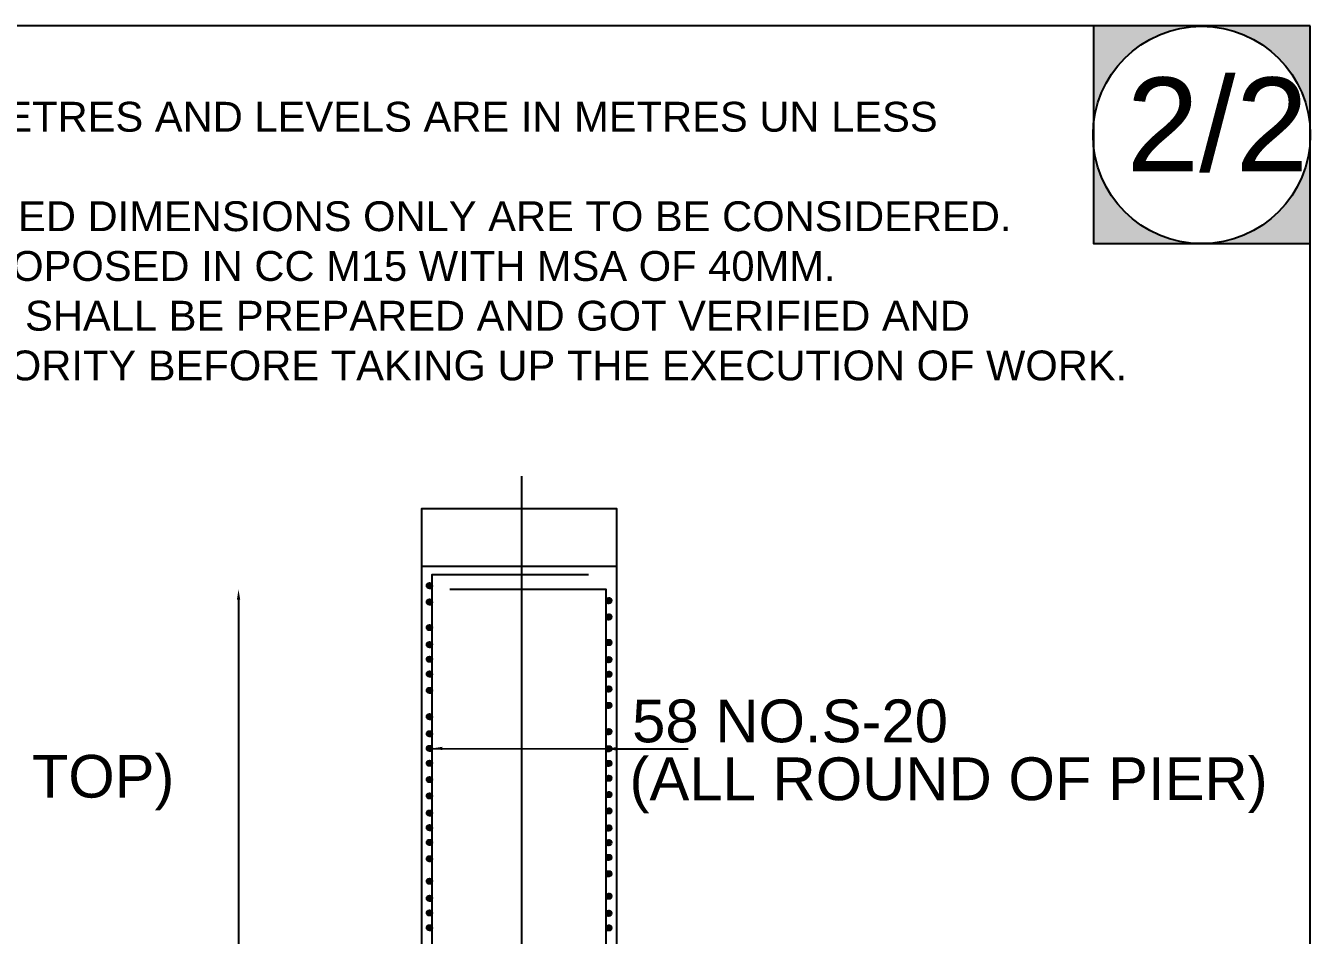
# Model space of a CAD drawing. Header units: inches. Extents: x 490680 to 509728, y -171190 to -158359.
# Drawn here: x 506499 to 509728, y -160645 to -158359 of the extents above; entities that cross this region are included whole.
import ezdxf

# ---------------------------------------------------------------- set-up
doc = ezdxf.new("R2010")
doc.units = ezdxf.units.IN
doc.header["$MEASUREMENT"] = 0
doc.layers.add('DRAWING', color=7, linetype='Continuous')
doc.layers.add('TEXT', color=7, linetype='Continuous')
doc.styles.get("Standard").update_dxf_attribs({"font": 'arial.ttf'})
doc.dimstyles.new('ST100', dxfattribs={"dimtxt": 100, "dimasz": 25, "dimexe": 0, "dimexo": 300, "dimgap": 0.09, "dimtad": 0, "dimtih": 1, "dimtoh": 1, "dimdec": 0, "dimzin": 0, "dimdsep": 46, "dimtxsty": 'Standard', "dimcen": 0, "dimse1": 1, "dimse2": 1, "dimadec": 0, "dimazin": 0, "dimtfac": 1, "dimtdec": 0, "dimtofl": 0, "dimtmove": 0, "dimatfit": 3, "dimfxl": 2000, "dimtolj": 1, "dimtzin": 0, "dimarcsym": 0})

# ---------------------------------------------------------------- blocks, each defined once
blk = doc.blocks.new('*D73')
at = {"layer": 'Defpoints', "color": 0, "ltscale": 0.4, "transparency": 16777216}
for p in [(507565.3, -159776.3), (507034.4, -162141), (507495.3, -162141)]:
    blk.add_point(p, dxfattribs=at)
at = {"layer": 'TEXT', "color": 0, "lineweight": -2, "ltscale": 0.4, "transparency": 16777216}
for p, q in [((507034.4, -159801.3), (507034.4, -160892.9)), ((507034.4, -162116), (507034.4, -161024.3))]:
    blk.add_line(p, q, dxfattribs=at)
at = {"layer": 'TEXT', "color": 0, "ltscale": 0.4, "transparency": 16777216}
for points in [[(507030.3, -159801.3), (507038.6, -159801.3), (507034.4, -159776.3)], [(507030.3, -162116), (507038.6, -162116), (507034.4, -162141)]]:
    blk.add_solid(points, dxfattribs=at)
at = {"layer": 'TEXT', "color": 0, "ltscale": 0.4, "transparency": 16777216, "insert": (507034.4, -160958.6), "char_height": 100, "attachment_point": 5}
blk.add_mtext('\\A1;8 @ 240 C/C', dxfattribs=at)

msp = doc.modelspace()

# ---------------------------------------------------------------- hatches: boundary and pattern name
at = {"layer": 'DRAWING', "ltscale": 0.4}
h = msp.add_hatch(dxfattribs=at)
h.set_pattern_fill('ANSI31', color=256, scale=0.978582, style=0)
h.set_pattern_definition([(45, (37697.86364, -1320.89576), (-0.08649521312, 0.08649521312), [])])
h.paths.add_polyline_path([(507521.3, -159766.5, 1), (507507.6, -159766.5, 1)])
h = msp.add_hatch(dxfattribs=at)
h.set_pattern_fill('ANSI31', color=256, scale=0.978582, style=0)
h.set_pattern_definition([(45, (37697.86364, -1361.99619), (-0.08649521312, 0.08649521312), [])])
h.paths.add_polyline_path([(507521.3, -159807.6, 1), (507507.6, -159807.6, 1)])
h = msp.add_hatch(dxfattribs=at)
h.set_pattern_fill('ANSI31', color=256, scale=0.978582, style=0)
h.set_pattern_definition([(135, (977781.6009, -1358.57116), (0.08649521312, 0.08649521312), [])])
h.paths.add_polyline_path([(507971.9, -159804.1, 1), (507958.2, -159804.1, 1)])
h = msp.add_hatch(dxfattribs=at)
h.set_pattern_fill('ANSI31', color=256, scale=0.978582, style=0)
h.set_pattern_definition([(135, (977781.6009, -1399.67158), (0.08649521312, 0.08649521312), [])])
h.paths.add_polyline_path([(507971.9, -159845.2, 1), (507958.2, -159845.2, 1)])
h = msp.add_hatch(dxfattribs=at)
h.set_pattern_fill('ANSI31', color=256, scale=0.978582, style=0)
h.set_pattern_definition([(45, (37697.86364, -1426.09329), (-0.08649521312, 0.08649521312), [])])
h.paths.add_polyline_path([(507521.3, -159871.7, 1), (507507.6, -159871.7, 1)])
h = msp.add_hatch(dxfattribs=at)
h.set_pattern_fill('ANSI31', color=256, scale=0.978582, style=0)
h.set_pattern_definition([(135, (977781.6009, -1463.76868), (0.08649521312, 0.08649521312), [])])
h.paths.add_polyline_path([(507971.9, -159909.3, 1), (507958.2, -159909.3, 1)])
h = msp.add_hatch(dxfattribs=at)
h.set_pattern_fill('ANSI31', color=256, scale=0.978582, style=0)
h.set_pattern_definition([(45, (37697.86364, -1469.15088), (-0.08649521312, 0.08649521312), [])])
h.paths.add_polyline_path([(507521.3, -159914.7, 1), (507507.6, -159914.7, 1)])
h = msp.add_hatch(dxfattribs=at)
h.set_pattern_fill('ANSI31', color=256, scale=0.978582, style=0)
h.set_pattern_definition([(45, (37697.86364, -1505.84769), (-0.08649521312, 0.08649521312), [])])
h.paths.add_polyline_path([(507521.3, -159951.4, 1), (507507.6, -159951.4, 1)])
h = msp.add_hatch(dxfattribs=at)
h.set_pattern_fill('ANSI31', color=256, scale=0.978582, style=0)
h.set_pattern_definition([(135, (977781.6009, -1506.82627), (0.08649521312, 0.08649521312), [])])
h.paths.add_polyline_path([(507971.9, -159952.4, 1), (507958.2, -159952.4, 1)])
h = msp.add_hatch(dxfattribs=at)
h.set_pattern_fill('ANSI31', color=256, scale=0.978582, style=0)
h.set_pattern_definition([(45, (37697.86364, -1543.03379), (-0.08649521312, 0.08649521312), [])])
h.paths.add_polyline_path([(507521.3, -159988.6, 1), (507507.6, -159988.6, 1)])
h = msp.add_hatch(dxfattribs=at)
h.set_pattern_fill('ANSI31', color=256, scale=0.978582, style=0)
h.set_pattern_definition([(135, (977781.6009, -1543.52308), (0.08649521312, 0.08649521312), [])])
h.paths.add_polyline_path([(507971.9, -159989.1, 1), (507958.2, -159989.1, 1)])
h = msp.add_hatch(dxfattribs=at)
h.set_pattern_fill('ANSI31', color=256, scale=0.978582, style=0)
h.set_pattern_definition([(45, (37697.86364, -1584.13422), (-0.08649521312, 0.08649521312), [])])
h.paths.add_polyline_path([(507521.3, -160029.7, 1), (507507.6, -160029.7, 1)])
h = msp.add_hatch(dxfattribs=at)
h.set_pattern_fill('ANSI31', color=256, scale=0.978582, style=0)
h.set_pattern_definition([(135, (977781.6009, -1580.70919), (0.08649521312, 0.08649521312), [])])
h.paths.add_polyline_path([(507971.9, -160026.3, 1), (507958.2, -160026.3, 1)])
h = msp.add_hatch(dxfattribs=at)
h.set_pattern_fill('ANSI31', color=256, scale=0.978582, style=0)
h.set_pattern_definition([(135, (977781.6009, -1621.80961), (0.08649521312, 0.08649521312), [])])
h.paths.add_polyline_path([(507971.9, -160067.4, 1), (507958.2, -160067.4, 1)])
h = msp.add_hatch(dxfattribs=at)
h.set_pattern_fill('ANSI31', color=256, scale=0.978582, style=0)
h.set_pattern_definition([(45, (37697.86364, -1650.18848), (-0.08649521312, 0.08649521312), [])])
h.paths.add_polyline_path([(507521.3, -160095.8, 1), (507507.6, -160095.8, 1)])
h = msp.add_hatch(dxfattribs=at)
h.set_pattern_fill('ANSI31', color=256, scale=0.978582, style=0)
h.set_pattern_definition([(135, (977781.6009, -1687.86387), (0.08649521312, 0.08649521312), [])])
h.paths.add_polyline_path([(507971.9, -160133.4, 1), (507958.2, -160133.4, 1)])
h = msp.add_hatch(dxfattribs=at)
h.set_pattern_fill('ANSI31', color=256, scale=0.978582, style=0)
h.set_pattern_definition([(45, (37697.86364, -1693.24607), (-0.08649521312, 0.08649521312), [])])
h.paths.add_polyline_path([(507521.3, -160138.8, 1), (507507.6, -160138.8, 1)])
h = msp.add_hatch(dxfattribs=at)
h.set_pattern_fill('ANSI31', color=256, scale=0.978582, style=0)
h.set_pattern_definition([(45, (37697.86364, -1729.94288), (-0.08649521312, 0.08649521312), [])])
h.paths.add_polyline_path([(507521.3, -160175.5, 1), (507507.6, -160175.5, 1)])
h = msp.add_hatch(dxfattribs=at)
h.set_pattern_fill('ANSI31', color=256, scale=0.978582, style=0)
h.set_pattern_definition([(135, (977781.6009, -1730.92147), (0.08649521312, 0.08649521312), [])])
h.paths.add_polyline_path([(507971.9, -160176.5, 1), (507958.2, -160176.5, 1)])
h = msp.add_hatch(dxfattribs=at)
h.set_pattern_fill('ANSI31', color=256, scale=0.978582, style=0)
h.set_pattern_definition([(45, (37697.86364, -1767.12899), (-0.08649521312, 0.08649521312), [])])
h.paths.add_polyline_path([(507521.3, -160212.7, 1), (507507.6, -160212.7, 1)])
h = msp.add_hatch(dxfattribs=at)
h.set_pattern_fill('ANSI31', color=256, scale=0.978582, style=0)
h.set_pattern_definition([(135, (977781.6009, -1767.61828), (0.08649521312, 0.08649521312), [])])
h.paths.add_polyline_path([(507971.9, -160213.2, 1), (507958.2, -160213.2, 1)])
h = msp.add_hatch(dxfattribs=at)
h.set_pattern_fill('ANSI31', color=256, scale=0.978582, style=0)
h.set_pattern_definition([(45, (37697.86364, -1808.22941), (-0.08649521312, 0.08649521312), [])])
h.paths.add_polyline_path([(507521.3, -160253.8, 1), (507507.6, -160253.8, 1)])
h = msp.add_hatch(dxfattribs=at)
h.set_pattern_fill('ANSI31', color=256, scale=0.978582, style=0)
h.set_pattern_definition([(135, (977781.6009, -1804.80438), (0.08649521312, 0.08649521312), [])])
h.paths.add_polyline_path([(507971.9, -160250.4, 1), (507958.2, -160250.4, 1)])
h = msp.add_hatch(dxfattribs=at)
h.set_pattern_fill('ANSI31', color=256, scale=0.978582, style=0)
h.set_pattern_definition([(45, (37697.86364, -1849.32984), (-0.08649521312, 0.08649521312), [])])
h.paths.add_polyline_path([(507521.3, -160294.9, 1), (507507.6, -160294.9, 1)])
h = msp.add_hatch(dxfattribs=at)
h.set_pattern_fill('ANSI31', color=256, scale=0.978582, style=0)
h.set_pattern_definition([(135, (977781.6009, -1845.90481), (0.08649521312, 0.08649521312), [])])
h.paths.add_polyline_path([(507971.9, -160291.5, 1), (507958.2, -160291.5, 1)])
h = msp.add_hatch(dxfattribs=at)
h.set_pattern_fill('ANSI31', color=256, scale=0.978582, style=0)
h.set_pattern_definition([(45, (37697.86364, -1892.38743), (-0.08649521312, 0.08649521312), [])])
h.paths.add_polyline_path([(507521.3, -160338, 1), (507507.6, -160338, 1)])
h = msp.add_hatch(dxfattribs=at)
h.set_pattern_fill('ANSI31', color=256, scale=0.978582, style=0)
h.set_pattern_definition([(135, (977781.6009, -1887.00524), (0.08649521312, 0.08649521312), [])])
h.paths.add_polyline_path([(507971.9, -160332.6, 1), (507958.2, -160332.6, 1)])
h = msp.add_hatch(dxfattribs=at)
h.set_pattern_fill('ANSI31', color=256, scale=0.978582, style=0)
h.set_pattern_definition([(45, (37697.86364, -1929.08425), (-0.08649521312, 0.08649521312), [])])
h.paths.add_polyline_path([(507521.3, -160374.7, 1), (507507.6, -160374.7, 1)])
h = msp.add_hatch(dxfattribs=at)
h.set_pattern_fill('ANSI31', color=256, scale=0.978582, style=0)
h.set_pattern_definition([(135, (977781.6009, -1930.06283), (0.08649521312, 0.08649521312), [])])
h.paths.add_polyline_path([(507971.9, -160375.6, 1), (507958.2, -160375.6, 1)])
h = msp.add_hatch(dxfattribs=at)
h.set_pattern_fill('ANSI31', color=256, scale=0.978582, style=0)
h.set_pattern_definition([(45, (37697.86364, -1966.27035), (-0.08649521312, 0.08649521312), [])])
h.paths.add_polyline_path([(507521.3, -160411.8, 1), (507507.6, -160411.8, 1)])
h = msp.add_hatch(dxfattribs=at)
h.set_pattern_fill('ANSI31', color=256, scale=0.978582, style=0)
h.set_pattern_definition([(135, (977781.6009, -1966.75964), (0.08649521312, 0.08649521312), [])])
h.paths.add_polyline_path([(507971.9, -160412.3, 1), (507958.2, -160412.3, 1)])
h = msp.add_hatch(dxfattribs=at)
h.set_pattern_fill('ANSI31', color=256, scale=0.978582, style=0)
h.set_pattern_definition([(45, (37697.86364, -2007.37078), (-0.08649521312, 0.08649521312), [])])
h.paths.add_polyline_path([(507521.3, -160452.9, 1), (507507.6, -160452.9, 1)])
h = msp.add_hatch(dxfattribs=at)
h.set_pattern_fill('ANSI31', color=256, scale=0.978582, style=0)
h.set_pattern_definition([(135, (977781.6009, -2003.94574), (0.08649521312, 0.08649521312), [])])
h.paths.add_polyline_path([(507971.9, -160449.5, 1), (507958.2, -160449.5, 1)])
h = msp.add_hatch(dxfattribs=at)
h.set_pattern_fill('ANSI31', color=256, scale=0.978582, style=0)
h.set_pattern_definition([(135, (977781.6009, -2045.04617), (0.08649521312, 0.08649521312), [])])
h.paths.add_polyline_path([(507971.9, -160490.6, 1), (507958.2, -160490.6, 1)])
h = msp.add_hatch(dxfattribs=at)
h.set_pattern_fill('ANSI31', color=256, scale=0.978582, style=0)
h.set_pattern_definition([(45, (37697.86364, -2063.63922), (-0.08649521312, 0.08649521312), [])])
h.paths.add_polyline_path([(507521.3, -160509.2, 1), (507507.6, -160509.2, 1)])
h = msp.add_hatch(dxfattribs=at)
h.set_pattern_fill('ANSI31', color=256, scale=0.978582, style=0)
h.set_pattern_definition([(45, (37697.86364, -2106.69681), (-0.08649521312, 0.08649521312), [])])
h.paths.add_polyline_path([(507521.3, -160552.3, 1), (507507.6, -160552.3, 1)])
h = msp.add_hatch(dxfattribs=at)
h.set_pattern_fill('ANSI31', color=256, scale=0.978582, style=0)
h.set_pattern_definition([(135, (977781.6009, -2101.31461), (0.08649521312, 0.08649521312), [])])
h.paths.add_polyline_path([(507971.9, -160546.9, 1), (507958.2, -160546.9, 1)])
h = msp.add_hatch(dxfattribs=at)
h.set_pattern_fill('ANSI31', color=256, scale=0.978582, style=0)
h.set_pattern_definition([(45, (37697.86364, -2143.39362), (-0.08649521312, 0.08649521312), [])])
h.paths.add_polyline_path([(507521.3, -160589, 1), (507507.6, -160589, 1)])
h = msp.add_hatch(dxfattribs=at)
h.set_pattern_fill('ANSI31', color=256, scale=0.978582, style=0)
h.set_pattern_definition([(135, (977781.6009, -2144.3722), (0.08649521312, 0.08649521312), [])])
h.paths.add_polyline_path([(507971.9, -160589.9, 1), (507958.2, -160589.9, 1)])
h = msp.add_hatch(dxfattribs=at)
h.set_pattern_fill('ANSI31', color=256, scale=0.978582, style=0)
h.set_pattern_definition([(45, (37697.86364, -2180.57972), (-0.08649521312, 0.08649521312), [])])
h.paths.add_polyline_path([(507521.3, -160626.2, 1), (507507.6, -160626.2, 1)])
h = msp.add_hatch(dxfattribs=at)
h.set_pattern_fill('ANSI31', color=256, scale=0.978582, style=0)
h.set_pattern_definition([(135, (977781.6009, -2181.06901), (0.08649521312, 0.08649521312), [])])
h.paths.add_polyline_path([(507971.9, -160626.6, 1), (507958.2, -160626.6, 1)])
at = {"layer": 'TEXT', "ltscale": 0.4}
h = msp.add_hatch(dxfattribs=at)
h.set_pattern_fill('AR-SAND', color=256, scale=0.471126, style=0)
h.set_pattern_definition([(37.5, (343833.8393, -84464.24764), (-0.0296777937, 0.9077763118), [0, -0.7161111546, 0, -0.8009137913, 0, -0.7655793593]), (7.5, (343833.8393, -84464.2476), (0.8337873946, 1.329585709), [0, -0.386323123, 0, -0.6454422906, 0, -0.2473410238]), (327.5, (343833.2598, -84464.24764), (1.46715245, 0.002666126), [0, -0.2355628798, 0, -0.8480263673, 0, -1.107145535]), (317.5, (343833.2598, -84464.2476), (1.41626368, 0.413495567), [0, -0.11778144, 0, -0.5559283963, 0, -0.6360197754])])
h.paths.add_polyline_path([(509183.7, -158359), (509183.7, -158606.8, -0.952053), (509728.5, -158633.6), (509728.5, -158359)])
h.paths.add_polyline_path([(509442.8, -158906.4, -0.372509), (509183.7, -158660.4), (509183.7, -158906.4)])
h.paths.add_polyline_path([(509468, -158906.4), (509728.5, -158906.4), (509728.5, -158633.6, -0.400738)])

# ---------------------------------------------------------------- linework, layer by layer
at = {"layer": 'DRAWING', "ltscale": 0.4}
msp.add_lwpolyline([(509728.5, -158359), (490679.5, -158359), (490679.5, -171190.5), (509728.5, -171190.5)], close=True, dxfattribs=at)
for points in [[(507745.4, -159491), (507745.4, -162844.6)], [(507495.3, -159717.1), (507495.3, -159572.2), (507984.1, -159572.2), (507984.1, -159717.1)], [(507371.1, -162378.3), (507521.3, -162378.3), (507521.3, -159738.6), (507914.2, -159738.6)], [(507495.3, -162141), (507495.3, -159717.1), (507984.1, -159717.1), (507984.1, -162141)], [(508074.7, -162384.2), (507958.2, -162384.2), (507958.2, -159776.3), (507565.3, -159776.3)]]:
    msp.add_lwpolyline(points, dxfattribs=at)
for centre in [(507514.4, -159766.5), (507514.4, -159807.6), (507965.1, -159804.1), (507965.1, -159845.2), (507514.4, -159871.7), (507965.1, -159909.3), (507514.4, -159914.7), (507514.4, -159951.4), (507965.1, -159952.4), (507514.4, -159988.6), (507965.1, -159989.1), (507514.4, -160029.7), (507965.1, -160026.3), (507965.1, -160067.4), (507514.4, -160095.8), (507965.1, -160133.4), (507514.4, -160138.8), (507514.4, -160175.5), (507965.1, -160176.5), (507514.4, -160212.7), (507965.1, -160213.2), (507514.4, -160253.8), (507965.1, -160250.4), (507514.4, -160294.9), (507965.1, -160291.5), (507514.4, -160338), (507965.1, -160332.6), (507514.4, -160374.7), (507965.1, -160375.6), (507514.4, -160411.8), (507965.1, -160412.3), (507514.4, -160452.9), (507965.1, -160449.5), (507965.1, -160490.6), (507514.4, -160509.2), (507514.4, -160552.3), (507965.1, -160546.9), (507514.4, -160589), (507965.1, -160589.9), (507514.4, -160626.2), (507965.1, -160626.6)]:
    msp.add_circle(centre, 6.85, dxfattribs=at)
at = {"layer": 'TEXT', "ltscale": 0.4}
msp.add_lwpolyline([(509728.5, -158359), (509183.7, -158359), (509183.7, -158906.4), (509728.5, -158906.4)], close=True, dxfattribs=at)
msp.add_circle((509455.4, -158633.6), 273.1, dxfattribs=at)

# ---------------------------------------------------------------- texts
at = {"layer": 'DRAWING', "color": 7}
for s, height, p in [('58 NO.S-20', 107.64, (508023.8, -160160.3)), ('(BOT. DIST & TOP)', 107.308, (505549, -160299.5)), ('(ALL ROUND OF PIER)', 107.644, (508017.2, -160305.9))]:
    msp.add_text(s, height=height, rotation=0.0175, dxfattribs=at).set_placement(p)
at = {"layer": 'TEXT', "attachment_point": 1}
for s, insert, char_height, width in [('{\\LNOTES:- \\P}1. ALL THE DIMENSIONS ARE IN MILLIMETRES AND LEVELS ARE IN METRES UN LESS OTHERWISE SPECIFIED.\\P2. DO NOT SCALE THE DRAWING FIGURED DIMENSIONS ONLY ARE TO BE CONSIDERED.\\P3. ABUTMENTS.PIERS & WINGS ARE PROPOSED IN CC M15 WITH MSA OF 40MM.\\P4.THE SECHEDULE OF REINFORCMENT SHALL BE PREPARED AND GOT VERIFIED AND APPORVED BY THE COMPOTENT AUTHORITY BEFORE TAKING UP THE EXECUTION OF WORK.', (504454.7, -158425.3), 75, 4869.287), ('2/2', (509266.2, -158489.3), 235.56, 444.88)]:
    msp.add_mtext(s, dxfattribs=dict(at, insert=insert, char_height=char_height, width=width))

# ---------------------------------------------------------------- dimensions: what is measured, and where the dimension line sits
at = {"layer": 'TEXT', "ltscale": 0.4}
dim = msp.add_linear_dim(base=(507034.4, -162141), p1=(507565.3, -159776.3), p2=(507495.3, -162141), angle=90, text='8 @ 240 C/C', dimstyle='ST100', dxfattribs=at)
dim.commit()
dim.dimension.update_dxf_attribs({"geometry": '*D73', "text_midpoint": (507034.4, -160958.6)})

# ---------------------------------------------------------------- leaders
for points in [[(507521.3, -160175.5), (507958.2, -160176.5)], [(507958.2, -160176.5), (508164.7, -160176.5)]]:
    msp.add_leader(points, dimstyle='ST100', override={"dimgap": 0.09, "dimtad": 0}, dxfattribs=at)

doc.saveas('drawing.dxf')
